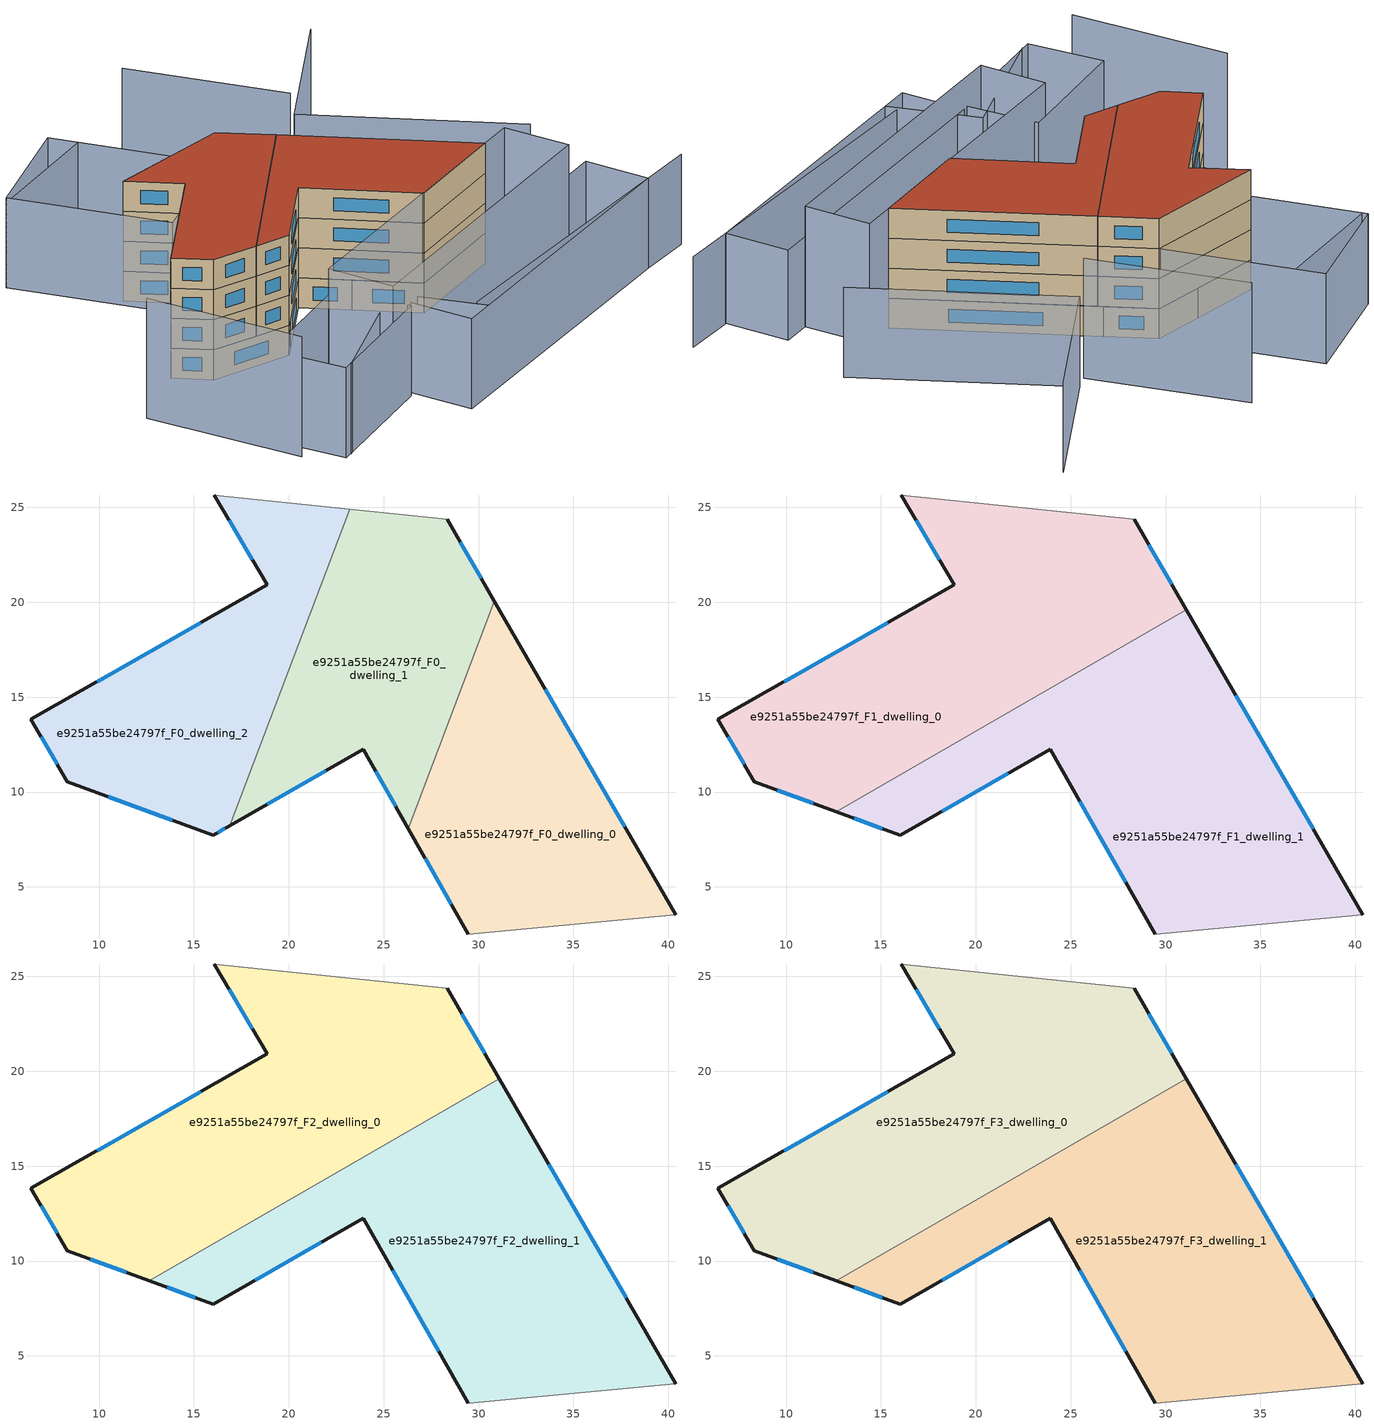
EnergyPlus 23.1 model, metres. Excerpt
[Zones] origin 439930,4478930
e9251a55be24797f_F0_dwelling_0
 floor ground (EU_floor_Construction): 30.84,20.05 40.4,3.54 29.46,2.51 26.3,8.07 z0
 wall outside (EU_wall_Construction): 26.3,8.07 29.46,2.51 / 40.4,3.54 30.84,20.05 z0:3
 wall adiabatic (EU_wall_Construction): 29.46,2.51 40.4,3.54 z0:3
 wall to e9251a55be24797f_F0_dwelling_1 (EU_wall_Construction): 30.84,20.05 26.3,8.07 z0:3
 window (EU_Window_Construction): 27.19,6.51 28.57,4.08 / 37.71,8.18 33.53,15.41 z0.84:2.16
e9251a55be24797f_F0_dwelling_1
 floor ground (EU_floor_Construction): 28.34,24.37 30.84,20.05 26.3,8.07 23.92,12.26 16.88,8.22 23.21,24.91 z0
 wall outside (EU_wall_Construction): 30.84,20.05 28.34,24.37 / 16.88,8.22 23.92,12.26 26.3,8.07 z0:3
 wall adiabatic (EU_wall_Construction): 28.34,24.37 23.21,24.91 z0:3
 wall to e9251a55be24797f_F0_dwelling_2 (EU_wall_Construction): 23.21,24.91 16.88,8.22 z0:3
 window (EU_Window_Construction): 30.14,21.26 29.05,23.16 / 24.59,11.09 25.63,9.25 / 18.86,9.35 21.94,11.13 z0.84:2.16
e9251a55be24797f_F0_dwelling_2
 floor ground (EU_floor_Construction): 23.21,24.91 16.88,8.22 16.01,7.72 8.32,10.53 6.4,13.83 18.85,20.92 16.07,25.66 z0
 wall outside (EU_wall_Construction): 16.07,25.66 18.85,20.92 6.4,13.83 8.32,10.53 16.01,7.72 16.88,8.22 z0:3
 wall adiabatic (EU_wall_Construction): 23.21,24.91 16.07,25.66 z0:3
 window (EU_Window_Construction): 15.36,18.93 9.9,15.82 / 16.85,24.33 18.07,22.25 / 16.25,7.86 16.63,8.08 / 10.48,9.74 13.85,8.51 / 6.94,12.91 7.78,11.46 z0.84:2.16
e9251a55be24797f_F1_dwelling_0
 floor to e9251a55be24797f_F0_dwelling_0 (EU_floor_Construction): 30.84,20.05 31.09,19.61 30.56,19.3 z3
 floor to e9251a55be24797f_F0_dwelling_1 (EU_floor_Construction): 28.34,24.37 30.84,20.05 30.56,19.3 18.42,12.29 23.21,24.91 z3
 floor to e9251a55be24797f_F0_dwelling_2 (EU_floor_Construction): 23.21,24.91 18.42,12.29 12.64,8.95 8.32,10.53 6.4,13.83 18.85,20.92 16.07,25.66 z3
 wall outside (EU_wall_Construction): 31.09,19.61 28.34,24.37 / 16.07,25.66 18.85,20.92 6.4,13.83 8.32,10.53 12.64,8.95 z3:6
 wall adiabatic (EU_wall_Construction): 28.34,24.37 16.07,25.66 z3:6
 wall to e9251a55be24797f_F1_dwelling_1 (EU_wall_Construction): 12.64,8.95 31.09,19.61 z3:6
 window (EU_Window_Construction): 30.32,20.95 29.12,23.03 / 9.54,10.09 11.43,9.39 / 6.94,12.91 7.78,11.46 / 15.36,18.93 9.9,15.82 / 16.85,24.33 18.07,22.25 z3.84:5.16
e9251a55be24797f_F1_dwelling_1
 floor to e9251a55be24797f_F0_dwelling_0 (EU_floor_Construction): 31.09,19.61 40.4,3.54 29.46,2.51 26.3,8.07 30.56,19.3 z3
 floor to e9251a55be24797f_F0_dwelling_1 (EU_floor_Construction): 30.56,19.3 26.3,8.07 23.92,12.26 16.88,8.22 18.42,12.29 z3
 floor to e9251a55be24797f_F0_dwelling_2 (EU_floor_Construction): 18.42,12.29 16.88,8.22 16.01,7.72 12.64,8.95 z3
 wall outside (EU_wall_Construction): 40.4,3.54 31.09,19.61 / 12.64,8.95 16.01,7.72 23.92,12.26 29.46,2.51 z3:6
 wall adiabatic (EU_wall_Construction): 29.46,2.51 40.4,3.54 z3:6
 window (EU_Window_Construction): 37.78,8.05 33.71,15.1 / 25.48,9.52 27.9,5.25 / 18.23,8.99 21.7,10.99 / 13.59,8.6 15.06,8.06 z3.84:5.16
e9251a55be24797f_F2_dwelling_0
 floor to e9251a55be24797f_F1_dwelling_0 (EU_floor_Construction): 28.34,24.37 31.09,19.61 12.64,8.95 8.32,10.53 6.4,13.83 18.85,20.92 16.07,25.66 z6
 wall outside (EU_wall_Construction): 31.09,19.61 28.34,24.37 / 16.07,25.66 18.85,20.92 6.4,13.83 8.32,10.53 12.64,8.95 z6:9
 wall adiabatic (EU_wall_Construction): 28.34,24.37 16.07,25.66 z6:9
 wall to e9251a55be24797f_F2_dwelling_1 (EU_wall_Construction): 12.64,8.95 31.09,19.61 z6:9
 window (EU_Window_Construction): 30.32,20.95 29.12,23.03 / 9.54,10.09 11.43,9.39 / 6.94,12.91 7.78,11.46 / 15.36,18.93 9.9,15.82 / 16.85,24.33 18.07,22.25 z6.84:8.16
e9251a55be24797f_F2_dwelling_1
 floor to e9251a55be24797f_F1_dwelling_1 (EU_floor_Construction): 31.09,19.61 40.4,3.54 29.46,2.51 23.92,12.26 16.01,7.72 12.64,8.95 z6
 wall outside (EU_wall_Construction): 40.4,3.54 31.09,19.61 / 12.64,8.95 16.01,7.72 23.92,12.26 29.46,2.51 z6:9
 wall adiabatic (EU_wall_Construction): 29.46,2.51 40.4,3.54 z6:9
 window (EU_Window_Construction): 37.78,8.05 33.71,15.1 / 25.48,9.52 27.9,5.25 / 18.23,8.99 21.7,10.99 / 13.59,8.6 15.06,8.06 z6.84:8.16
e9251a55be24797f_F3_dwelling_0
 floor to e9251a55be24797f_F2_dwelling_0 (EU_floor_Construction): 28.34,24.37 31.09,19.61 12.64,8.95 8.32,10.53 6.4,13.83 18.85,20.92 16.07,25.66 z9
 wall outside (EU_wall_Construction): 31.09,19.61 28.34,24.37 / 16.07,25.66 18.85,20.92 6.4,13.83 8.32,10.53 12.64,8.95 z9:12
 wall adiabatic (EU_wall_Construction): 28.34,24.37 16.07,25.66 z9:12
 wall to e9251a55be24797f_F3_dwelling_1 (EU_wall_Construction): 12.64,8.95 31.09,19.61 z9:12
 window (EU_Window_Construction): 30.32,20.95 29.12,23.03 / 9.54,10.09 11.43,9.39 / 6.94,12.91 7.78,11.46 / 15.36,18.93 9.9,15.82 / 16.85,24.33 18.07,22.25 z9.84:11.16
 roof outside (EU_roof_Construction): 31.09,19.61 28.34,24.37 16.07,25.66 18.85,20.92 6.4,13.83 8.32,10.53 12.64,8.95 z12
e9251a55be24797f_F3_dwelling_1
 floor to e9251a55be24797f_F2_dwelling_1 (EU_floor_Construction): 31.09,19.61 40.4,3.54 29.46,2.51 23.92,12.26 16.01,7.72 12.64,8.95 z9
 wall outside (EU_wall_Construction): 40.4,3.54 31.09,19.61 / 12.64,8.95 16.01,7.72 23.92,12.26 29.46,2.51 z9:12
 wall adiabatic (EU_wall_Construction): 29.46,2.51 40.4,3.54 z9:12
 window (EU_Window_Construction): 37.78,8.05 33.71,15.1 / 25.48,9.52 27.9,5.25 / 18.23,8.99 21.7,10.99 / 13.59,8.6 15.06,8.06 z9.84:11.16
 roof outside (EU_roof_Construction): 40.4,3.54 31.09,19.61 12.64,8.95 16.01,7.72 23.92,12.26 29.46,2.51 z12
shading: 19.81,-9.9 53.21,-8.65 / 50.33,5.59 39.9,23.82 / 39.9,23.82 54.08,31.93 / 3.7,-7.53 16.73,-2.71 / 16.73,-2.71 19.85,-11.13 / 24.52,36.46 12.6,35.23 / 47.84,-8.85 16.85,-11.39 / 16.85,-11.39 16.33,-5.04 / 16.33,-5.04 47.32,-2.5 / 47.32,-2.5 47.84,-8.85 / 16.81,20.83 12.26,35.68 / 12.26,35.68 23.79,39.22 / 23.79,39.22 28.34,24.37 / 28.34,24.37 16.81,20.83 / 15.83,-5.58 2.86,-7.6 / 2.86,-7.6 1.71,-0.18 / 1.71,-0.18 14.68,1.83 / 14.68,1.83 15.83,-5.58 z0:9; 38.35,23.18 33.73,38.06 / -1.05,11.24 0.78,-4.22 / 44.33,-2.74 13.31,-5.36 / 13.31,-5.36 12.75,1.21 / 12.75,1.21 43.78,3.83 / 43.78,3.83 44.33,-2.74 z0:12
[Building]
EU S2 Campaign: North Axis=0; Terrain=City; Solar Distribution=FullExterior
[Site:Location]
Madrid: Latitude=40.5; Longitude=-3.5; Time Zone=1; Elevation=609
[SizingPeriod:WeatherFileDays]
AnnualSizingPeriod: Begin Month=1; Begin Day of Month=1; End Month=12; End Day of Month=31; Day of Week for Start Day=Monday; Use Weather File Daylight Saving Period=No; Use Weather File Rain and Snow Indicators=No
[MATERIAL]
EU_InternalMass_Material: Roughness=MediumRough; Thickness=0.1; Conductivity=1; Density=1800; Specific Heat=900; Thermal Absorptance=0.9; Solar Absorptance=0.7; Visible Absorptance=0.7
[MATERIAL:NOMASS] Roughness=MediumRough; Thermal Absorptance=0.9; Solar Absorptance=0.7; Visible Absorptance=0.7
Name | Thermal Resistance
EU_wall_NoMass; EU_roof_NoMass | 2.16768
EU_floor_NoMass | 1.14339
[WINDOWMATERIAL:SIMPLEGLAZINGSYSTEM]
EU_Window_SimpleGlazing: UFactor=3.23888; Solar Heat Gain Coefficient=0.85; Visible Transmittance=0.85
[CONSTRUCTION]
EU_wall_Construction: EU_wall_NoMass
EU_roof_Construction: EU_roof_NoMass
EU_floor_Construction: EU_floor_NoMass
EU_InternalMass_Construction: EU_InternalMass_Material
EU_Window_Construction: EU_Window_SimpleGlazing
[ZONE] Type=1; Multiplier=1; Ceiling Height=autocalculate; Floor Area=autocalculate; Part of Total Floor Area=Yes
Name | Volume
e9251a55be24797f_F0_dwelling_0 | 380.122
e9251a55be24797f_F1_dwelling_0 | 570.16
e9251a55be24797f_F2_dwelling_0; e9251a55be24797f_F3_dwelling_0 | 570.169
e9251a55be24797f_F0_dwelling_1 | 380.091
e9251a55be24797f_F1_dwelling_1 | 570.184
e9251a55be24797f_F2_dwelling_1; e9251a55be24797f_F3_dwelling_1 | 570.193
e9251a55be24797f_F0_dwelling_2 | 380.135
[INTERNALMASS] Construction=EU_InternalMass_Construction
Name | Zone or ZoneList | Surface Area
e9251a55be24797f_F0_dwelling_0_EU_InternalMass | e9251a55be24797f_F0_dwelling_0 | 126.707
e9251a55be24797f_F0_dwelling_1_EU_InternalMass | e9251a55be24797f_F0_dwelling_1 | 126.697
e9251a55be24797f_F0_dwelling_2_EU_InternalMass | e9251a55be24797f_F0_dwelling_2 | 126.712
e9251a55be24797f_F1_dwelling_0_EU_InternalMass | e9251a55be24797f_F1_dwelling_0 | 190.056
e9251a55be24797f_F1_dwelling_1_EU_InternalMass | e9251a55be24797f_F1_dwelling_1 | 190.064
e9251a55be24797f_F2_dwelling_0_EU_InternalMass | e9251a55be24797f_F2_dwelling_0 | 190.056
e9251a55be24797f_F2_dwelling_1_EU_InternalMass | e9251a55be24797f_F2_dwelling_1 | 190.064
e9251a55be24797f_F3_dwelling_0_EU_InternalMass | e9251a55be24797f_F3_dwelling_0 | 190.056
e9251a55be24797f_F3_dwelling_1_EU_InternalMass | e9251a55be24797f_F3_dwelling_1 | 190.064
[OTHEREQUIPMENT] Fuel Type=Electricity; Design Level Calculation Method=Watts/Area; Power per Zone Floor Area=1; Fraction Latent=0; Fraction Radiant=0; Fraction Lost=0; Carbon Dioxide Generation Rate=0; EndUse Subcategory=EU_Step8_InternalGains
Name | Zone or ZoneList or Space or SpaceList | Schedule
EU_Step8_InternalGain_e9251a55be24797f_F0_dwelling_0_f000 | e9251a55be24797f_F0_dwelling_0 | EU_Step8_GainSchedule_e9251a55be24797f_F0_dwelling_0_f000
EU_Step8_InternalGain_e9251a55be24797f_F0_dwelling_1_f000 | e9251a55be24797f_F0_dwelling_1 | EU_Step8_GainSchedule_e9251a55be24797f_F0_dwelling_1_f000
EU_Step8_InternalGain_e9251a55be24797f_F0_dwelling_2_f000 | e9251a55be24797f_F0_dwelling_2 | EU_Step8_GainSchedule_e9251a55be24797f_F0_dwelling_2_f000
EU_Step8_InternalGain_e9251a55be24797f_F1_dwelling_0_f000 | e9251a55be24797f_F1_dwelling_0 | EU_Step8_GainSchedule_e9251a55be24797f_F1_dwelling_0_f000
EU_Step8_InternalGain_e9251a55be24797f_F1_dwelling_1_f000 | e9251a55be24797f_F1_dwelling_1 | EU_Step8_GainSchedule_e9251a55be24797f_F1_dwelling_1_f000
EU_Step8_InternalGain_e9251a55be24797f_F2_dwelling_0_f000 | e9251a55be24797f_F2_dwelling_0 | EU_Step8_GainSchedule_e9251a55be24797f_F2_dwelling_0_f000
EU_Step8_InternalGain_e9251a55be24797f_F2_dwelling_1_f000 | e9251a55be24797f_F2_dwelling_1 | EU_Step8_GainSchedule_e9251a55be24797f_F2_dwelling_1_f000
EU_Step8_InternalGain_e9251a55be24797f_F3_dwelling_0_f000 | e9251a55be24797f_F3_dwelling_0 | EU_Step8_GainSchedule_e9251a55be24797f_F3_dwelling_0_f000
EU_Step8_InternalGain_e9251a55be24797f_F3_dwelling_1_f000 | e9251a55be24797f_F3_dwelling_1 | EU_Step8_GainSchedule_e9251a55be24797f_F3_dwelling_1_f000
[ZONEVENTILATION:DESIGNFLOWRATE] Schedule=EU_AlwaysOn; Design Flow Rate Calculation Method=AirChanges/Hour; Air Changes per Hour=0.480546; Ventilation Type=Natural; Fan Pressure Rise=0; Fan Total Efficiency=1; Constant Term Coefficient=1; Temperature Term Coefficient=0; Velocity Term Coefficient=0; Velocity Squared Term Coefficient=0; Minimum Indoor Temperature=-100; Maximum Indoor Temperature=100; Delta Temperature=-100; Minimum Outdoor Temperature=-100; Maximum Outdoor Temperature=100; Maximum Wind Speed=40
Name | Zone or ZoneList or Space or SpaceList
EU_ConstantAir_e9251a55be24797f_F0_dwelling_0 | e9251a55be24797f_F0_dwelling_0
EU_ConstantAir_e9251a55be24797f_F0_dwelling_1 | e9251a55be24797f_F0_dwelling_1
EU_ConstantAir_e9251a55be24797f_F0_dwelling_2 | e9251a55be24797f_F0_dwelling_2
EU_ConstantAir_e9251a55be24797f_F1_dwelling_0 | e9251a55be24797f_F1_dwelling_0
EU_ConstantAir_e9251a55be24797f_F1_dwelling_1 | e9251a55be24797f_F1_dwelling_1
EU_ConstantAir_e9251a55be24797f_F2_dwelling_0 | e9251a55be24797f_F2_dwelling_0
EU_ConstantAir_e9251a55be24797f_F2_dwelling_1 | e9251a55be24797f_F2_dwelling_1
EU_ConstantAir_e9251a55be24797f_F3_dwelling_0 | e9251a55be24797f_F3_dwelling_0
EU_ConstantAir_e9251a55be24797f_F3_dwelling_1 | e9251a55be24797f_F3_dwelling_1
[HVACTEMPLATE:THERMOSTAT] Constant Heating Setpoint=20; Constant Cooling Setpoint=50
EU_HeatOnly_e9251a55be24797f_F0_dwelling_0; EU_HeatOnly_e9251a55be24797f_F0_dwelling_1; EU_HeatOnly_e9251a55be24797f_F0_dwelling_2; EU_HeatOnly_e9251a55be24797f_F1_dwelling_0; EU_HeatOnly_e9251a55be24797f_F1_dwelling_1; EU_HeatOnly_e9251a55be24797f_F2_dwelling_0; EU_HeatOnly_e9251a55be24797f_F2_dwelling_1; EU_HeatOnly_e9251a55be24797f_F3_dwelling_0; EU_HeatOnly_e9251a55be24797f_F3_dwelling_1
[HVACTEMPLATE:ZONE:IDEALLOADSAIRSYSTEM] System Availability Schedule=EU_AlwaysOn; Maximum Heating Supply Air Temperature=50; Minimum Cooling Supply Air Temperature=13; Maximum Heating Supply Air Humidity Ratio=0.0156; Minimum Cooling Supply Air Humidity Ratio=0.0077; Heating Limit=NoLimit; Cooling Limit=NoLimit; Heating Availability Schedule=EU_AlwaysOn; Cooling Availability Schedule=EU_CoolingOff; Dehumidification Control Type=ConstantSensibleHeatRatio; Cooling Sensible Heat Ratio=0.7; Dehumidification Setpoint=60; Humidification Control Type=None; Humidification Setpoint=30; Outdoor Air Method=None; Outdoor Air Flow Rate per Person=0.00944; Outdoor Air Flow Rate per Zone Floor Area=0; Outdoor Air Flow Rate per Zone=0; Demand Controlled Ventilation Type=None; Outdoor Air Economizer Type=NoEconomizer; Heat Recovery Type=None; Sensible Heat Recovery Effectiveness=0.7; Latent Heat Recovery Effectiveness=0.65
Name | Template Thermostat
e9251a55be24797f_F0_dwelling_0 | EU_HeatOnly_e9251a55be24797f_F0_dwelling_0
e9251a55be24797f_F0_dwelling_1 | EU_HeatOnly_e9251a55be24797f_F0_dwelling_1
e9251a55be24797f_F0_dwelling_2 | EU_HeatOnly_e9251a55be24797f_F0_dwelling_2
e9251a55be24797f_F1_dwelling_0 | EU_HeatOnly_e9251a55be24797f_F1_dwelling_0
e9251a55be24797f_F1_dwelling_1 | EU_HeatOnly_e9251a55be24797f_F1_dwelling_1
e9251a55be24797f_F2_dwelling_0 | EU_HeatOnly_e9251a55be24797f_F2_dwelling_0
e9251a55be24797f_F2_dwelling_1 | EU_HeatOnly_e9251a55be24797f_F2_dwelling_1
e9251a55be24797f_F3_dwelling_0 | EU_HeatOnly_e9251a55be24797f_F3_dwelling_0
e9251a55be24797f_F3_dwelling_1 | EU_HeatOnly_e9251a55be24797f_F3_dwelling_1
[SIZING:ZONE] Zone Cooling Design Supply Air Temperature Input Method=SupplyAirTemperature; Zone Cooling Design Supply Air Temperature=13; Zone Heating Design Supply Air Temperature Input Method=SupplyAirTemperature; Zone Heating Design Supply Air Temperature=50; Zone Cooling Design Supply Air Humidity Ratio=0.008; Zone Heating Design Supply Air Humidity Ratio=0.008; Cooling Design Air Flow Method=DesignDay; Cooling Design Air Flow Rate=0; Cooling Minimum Air Flow per Zone Floor Area=0.000762; Cooling Minimum Air Flow=0; Cooling Minimum Air Flow Fraction=0.2; Heating Design Air Flow Method=DesignDay; Heating Design Air Flow Rate=0; Heating Maximum Air Flow per Zone Floor Area=0.002032; Heating Maximum Air Flow=0.141576; Heating Maximum Air Flow Fraction=0.3; Account for Dedicated Outdoor Air System=No; Dedicated Outdoor Air System Control Strategy=NeutralSupplyAir; Dedicated Outdoor Air Low Setpoint Temperature for Design=autosize; Dedicated Outdoor Air High Setpoint Temperature for Design=autosize; Zone Load Sizing Method=Sensible Load Only No Latent Load; Zone Latent Cooling Design Supply Air Humidity Ratio Input Method=HumidityRatioDifference; Zone Cooling Design Supply Air Humidity Ratio Difference=0.005; Zone Latent Heating Design Supply Air Humidity Ratio Input Method=HumidityRatioDifference; Zone Humidification Design Supply Air Humidity Ratio Difference=0.005
e9251a55be24797f_F0_dwelling_0; e9251a55be24797f_F0_dwelling_1; e9251a55be24797f_F0_dwelling_2; e9251a55be24797f_F1_dwelling_0; e9251a55be24797f_F1_dwelling_1; e9251a55be24797f_F2_dwelling_0; e9251a55be24797f_F2_dwelling_1; e9251a55be24797f_F3_dwelling_0; e9251a55be24797f_F3_dwelling_1
[SCHEDULE:CONSTANT]
Name | Hourly Value
EU_AlwaysOn | 1
EU_CoolingOff | 0
[SCHEDULE:FILE] Column Number=1; Rows to Skip at Top=0; Number of Hours of Data=8760; Column Separator=Comma; Interpolate to Timestep=No; Minutes per Item=60; Adjust Schedule for Daylight Savings=Yes
Name | File
EU_Step8_GainSchedule_e9251a55be24797f_F0_dwelling_0_f000 | ../../schedules/e9251a55be24797f/e9251a55be24797f_F0_dwelling_0_f000_gain.csv
EU_Step8_GainSchedule_e9251a55be24797f_F0_dwelling_1_f000 | ../../schedules/e9251a55be24797f/e9251a55be24797f_F0_dwelling_1_f000_gain.csv
EU_Step8_GainSchedule_e9251a55be24797f_F0_dwelling_2_f000 | ../../schedules/e9251a55be24797f/e9251a55be24797f_F0_dwelling_2_f000_gain.csv
EU_Step8_GainSchedule_e9251a55be24797f_F1_dwelling_0_f000 | ../../schedules/e9251a55be24797f/e9251a55be24797f_F1_dwelling_0_f000_gain.csv
EU_Step8_GainSchedule_e9251a55be24797f_F1_dwelling_1_f000 | ../../schedules/e9251a55be24797f/e9251a55be24797f_F1_dwelling_1_f000_gain.csv
EU_Step8_GainSchedule_e9251a55be24797f_F2_dwelling_0_f000 | ../../schedules/e9251a55be24797f/e9251a55be24797f_F2_dwelling_0_f000_gain.csv
EU_Step8_GainSchedule_e9251a55be24797f_F2_dwelling_1_f000 | ../../schedules/e9251a55be24797f/e9251a55be24797f_F2_dwelling_1_f000_gain.csv
EU_Step8_GainSchedule_e9251a55be24797f_F3_dwelling_0_f000 | ../../schedules/e9251a55be24797f/e9251a55be24797f_F3_dwelling_0_f000_gain.csv
EU_Step8_GainSchedule_e9251a55be24797f_F3_dwelling_1_f000 | ../../schedules/e9251a55be24797f/e9251a55be24797f_F3_dwelling_1_f000_gain.csv
